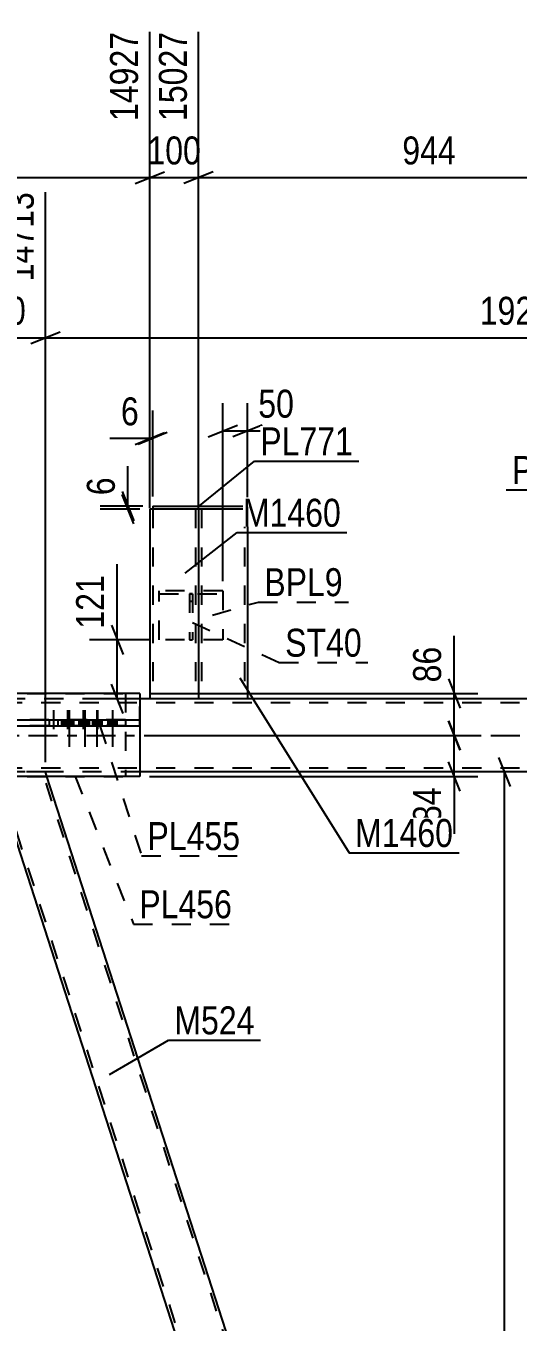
# Model space of a CAD drawing. Header units: millimetres. Extents: x 0 to 1189, y 0 to 841.
# Drawn here: x 888.6 to 939, y 549.9 to 682.7 of the extents above; entities that cross this region are included whole.
import ezdxf

# ---------------------------------------------------------------- set-up
doc = ezdxf.new("R2010")
doc.units = ezdxf.units.MM
doc.linetypes.add('DXK_LINE_DOT2', pattern=[3.9198, 1.9599, -1.9599])
doc.linetypes.add('DXK_LINE_DOT3', pattern=[5.9187, 2.979, -0.9799, 0.9799, -0.9799])
doc.styles.add('Arial Narrow', font='ARIALN.TTF', dxfattribs={"height": 0.2})

# ---------------------------------------------------------------- blocks, each defined once
blk = doc.blocks.new('Part-570348649-6223 - 6197')
at = {"color": 2, "linetype": 'Continuous'}
for p, q in [((900.23, 614.29), (871.51, 614.29)), ((871.51, 614.29), (871.51, 611.58)), ((900.23, 614.29), (900.23, 611.58)), ((871.51, 605.79), (871.51, 610.98)), ((900.23, 610.98), (900.23, 605.79)), ((900.23, 605.79), (871.51, 605.79))]:
    blk.add_line(p, q, dxfattribs=at)
at = {"color": 7, "linetype": 'DXK_LINE_DOT2'}
for p, q in [((871.51, 614.29), (871.51, 610.98)), ((900.23, 610.98), (900.23, 614.29)), ((871.51, 610.98), (871.51, 611.58)), ((900.23, 610.98), (900.23, 611.58))]:
    blk.add_line(p, q, dxfattribs=at)
blk = doc.blocks.new('Part-570348649-6317 - 6197')
at = {"color": 7, "linetype": 'DXK_LINE_DOT2'}
for p, q in [((900.23, 613.74), (871.51, 613.74)), ((1068.48, 613.34), (154.91, 613.34)), ((1068.48, 606.64), (154.91, 606.64)), ((900.23, 606.24), (871.51, 606.24))]:
    blk.add_line(p, q, dxfattribs=at)
at = {"color": 2, "linetype": 'Continuous'}
for p, q in [((977.27, 613.74), (900.23, 613.74)), ((977.27, 606.24), (900.23, 606.24))]:
    blk.add_line(p, q, dxfattribs=at)
at = {"color": 7, "linetype": 'DXK_LINE_DOT3'}
blk.add_line((154.91, 609.99), (1068.48, 609.99), dxfattribs=at)
blk = doc.blocks.new('Part-570348649-6261 - 6197')
at = {"color": 7, "linetype": 'DXK_LINE_DOT2'}
for p, q in [((898.74, 611.58), (873.01, 611.58)), ((873.01, 611.58), (873.01, 610.98)), ((898.74, 610.98), (873.01, 610.98)), ((879.49, 611.58), (879.49, 610.98)), ((892.25, 610.98), (892.25, 611.58)), ((898.74, 611.58), (898.74, 610.98))]:
    blk.add_line(p, q, dxfattribs=at)
blk = doc.blocks.new('Part-570348649-6327 - 6197')
at = {"color": 7, "linetype": 'DXK_LINE_DOT2'}
for p, q in [((890.56, 606.24), (888.05, 606.24)), ((937.02, 461.51), (890.25, 606.24)), ((890.71, 605.79), (890.56, 606.24)), ((933.99, 456.57), (886.8, 602.6))]:
    blk.add_line(p, q, dxfattribs=at)
at = {"color": 2, "linetype": 'Continuous'}
for p, q in [((937.18, 461.98), (890.71, 605.79)), ((933.51, 457.07), (886.64, 602.13))]:
    blk.add_line(p, q, dxfattribs=at)
blk = doc.blocks.new('Part-570348649-6533 - 6197')
at = {"color": 2, "linetype": 'Continuous'}
for p, q in [((906.24, 633.17), (906.24, 613.74)), ((911.24, 633.17), (906.33, 633.17)), ((911.24, 633.17), (911.24, 613.74))]:
    blk.add_line(p, q, dxfattribs=at)
at = {"color": 7, "linetype": 'DXK_LINE_DOT2'}
for p, q in [((906.29, 633.17), (906.24, 633.17)), ((906.24, 633.17), (906.29, 633.17)), ((906.33, 633.17), (906.29, 633.17)), ((906.29, 633.17), (906.33, 633.17)), ((906.54, 633.17), (906.54, 613.74)), ((910.92, 633.17), (910.94, 633.17)), ((910.94, 633.17), (910.94, 613.74)), ((911.24, 613.74), (906.24, 613.74))]:
    blk.add_line(p, q, dxfattribs=at)
blk = doc.blocks.new('Part-570348649-6538 - 6197')
at = {"color": 2, "linetype": 'Continuous'}
for p, q in [((901.54, 633.47), (901.54, 633.17)), ((901.54, 633.47), (910.94, 633.47)), ((910.94, 633.17), (910.94, 633.47)), ((906.33, 633.17), (906.15, 633.17))]:
    blk.add_line(p, q, dxfattribs=at)
at = {"color": 7, "linetype": 'DXK_LINE_DOT2'}
for p, q in [((901.54, 633.47), (910.94, 633.47)), ((906.15, 633.17), (901.54, 633.17)), ((910.94, 633.17), (901.54, 633.17)), ((910.94, 633.17), (906.33, 633.17))]:
    blk.add_line(p, q, dxfattribs=at)
blk = doc.blocks.new('Part-570348649-6562 - 6197')
at = {"color": 7, "linetype": 'DXK_LINE_DOT2'}
for p, q in [((905.32, 624.49), (905.62, 624.49)), ((905.32, 624.49), (905.32, 619.79)), ((905.62, 624.49), (905.32, 624.49)), ((905.62, 624.49), (905.62, 619.79)), ((905.32, 623.74), (905.62, 623.74)), ((905.32, 619.79), (905.62, 619.79))]:
    blk.add_line(p, q, dxfattribs=at)
blk = doc.blocks.new('Part-570348649-6600 - 6197')
at = {"color": 2, "linetype": 'Continuous'}
for p, q in [((871.51, 611.58), (900.23, 611.58)), ((871.51, 611.58), (871.51, 610.98)), ((871.51, 610.98), (900.23, 610.98)), ((877.49, 610.98), (877.49, 611.58)), ((894.24, 611.58), (894.24, 610.98)), ((900.23, 611.58), (900.23, 610.98))]:
    blk.add_line(p, q, dxfattribs=at)
blk = doc.blocks.new('Bolt-570348649-6678 - 6197')
at = {"color": 1, "linetype": 'DXK_LINE_DOT2'}
for p, q in [((891.38, 612.58), (891.38, 608.83)), ((892.83, 612.58), (892.83, 608.83)), ((894.43, 612.58), (894.43, 608.83)), ((895.89, 612.58), (895.89, 608.83)), ((890.93, 611.58), (890.93, 610.98)), ((891.83, 611.58), (891.83, 610.98)), ((892.38, 611.58), (892.38, 610.98)), ((893.28, 611.58), (893.28, 610.98)), ((893.98, 611.58), (893.98, 610.98)), ((894.88, 611.58), (894.88, 610.98)), ((895.44, 611.58), (895.44, 610.98)), ((896.34, 611.58), (896.34, 610.98))]:
    blk.add_line(p, q, dxfattribs=at)
blk = doc.blocks.new('Bolt-570348649-6696 - 6197')
at = {"linetype": 'Continuous'}
for points in [[(892.54, 610.98), (893.44, 610.98), (893.44, 611.58), (892.54, 611.58)], [(894.14, 610.98), (895.04, 610.98), (895.04, 611.58), (894.14, 611.58)], [(895.36, 610.98), (896.26, 610.98), (896.26, 611.58), (895.36, 611.58)], [(896.96, 610.98), (897.86, 610.98), (897.86, 611.58), (896.96, 611.58)]]:
    blk.add_hatch(color=1, dxfattribs=at).paths.add_polyline_path(points)
at = {"color": 1, "linetype": 'Continuous'}
for p, q in [((892.99, 612.58), (892.99, 608.83)), ((894.59, 612.58), (894.59, 608.83)), ((895.81, 612.58), (895.81, 608.83)), ((897.41, 612.58), (897.41, 608.83)), ((892.54, 611.58), (892.54, 610.98)), ((893.44, 611.58), (893.44, 610.98)), ((894.14, 611.58), (894.14, 610.98)), ((895.04, 611.58), (895.04, 610.98)), ((895.36, 611.58), (895.36, 610.98)), ((896.26, 611.58), (896.26, 610.98)), ((896.96, 611.58), (896.96, 610.98)), ((897.86, 611.58), (897.86, 610.98))]:
    blk.add_line(p, q, dxfattribs=at)
blk = doc.blocks.new('Part-570348649-6777 - 6197')
at = {"color": 7, "linetype": 'DXK_LINE_DOT2'}
for p, q in [((873.01, 614.29), (873.01, 605.79)), ((873.01, 614.29), (898.74, 614.29)), ((898.74, 614.29), (898.74, 605.79)), ((873.01, 605.79), (898.74, 605.79))]:
    blk.add_line(p, q, dxfattribs=at)
blk = doc.blocks.new('Part-570348649-6974 - 6197')
at = {"color": 7, "linetype": 'DXK_LINE_DOT2'}
for p, q in [((908.72, 624.79), (902.22, 624.79)), ((902.22, 619.79), (902.22, 624.79)), ((908.72, 624.79), (902.22, 624.79)), ((902.22, 624.49), (908.72, 624.49)), ((902.22, 624.49), (908.72, 624.49)), ((908.72, 624.79), (908.72, 619.79)), ((908.72, 619.79), (902.22, 619.79))]:
    blk.add_line(p, q, dxfattribs=at)
blk = doc.blocks.new('Part-570348649-12916 - 6197')
at = {"color": 2, "linetype": 'Continuous'}
for p, q in [((906.15, 633.17), (901.24, 633.17)), ((901.24, 633.17), (901.24, 613.74)), ((906.24, 633.17), (906.24, 613.74))]:
    blk.add_line(p, q, dxfattribs=at)
at = {"color": 7, "linetype": 'DXK_LINE_DOT2'}
for p, q in [((901.54, 633.17), (901.54, 613.74)), ((905.92, 633.17), (905.94, 633.17)), ((905.94, 633.17), (905.94, 613.74)), ((906.19, 633.17), (906.15, 633.17)), ((906.19, 633.17), (906.15, 633.17)), ((906.24, 633.17), (906.19, 633.17)), ((906.19, 633.17), (906.24, 633.17)), ((906.24, 613.74), (901.24, 613.74))]:
    blk.add_line(p, q, dxfattribs=at)
blk = doc.blocks.new('StraightDimension-570348649-39394 - 6197')
at = {"color": 7, "linetype": 'Continuous'}
for p, q in [((901.24, 633.26), (901.24, 682.06)), ((906.24, 633.26), (906.24, 682.06)), ((899.74, 666.52), (902.74, 667.72)), ((901.24, 667.12), (906.24, 667.12)), ((907.74, 667.72), (904.74, 666.52))]:
    blk.add_line(p, q, dxfattribs=at)
at = {"color": 0}
blk.add_wipeout([(907.08, 667.87), (907.08, 672.07), (900.4, 672.07), (900.4, 667.87)], dxfattribs=at)
at = {"color": 3, "style": 'Arial Narrow'}
blk.add_text('100', height=2.863, dxfattribs=at).set_placement((901, 668.47))
at = {"color": 0, "linetype": 'Continuous'}
blk.add_wipeout([(905.64, 682.66), (901.44, 682.66), (901.44, 672.32), (905.64, 672.32)], dxfattribs=at)
at = {"color": 3, "linetype": 'Continuous', "style": 'Arial Narrow'}
blk.add_text('15027', height=2.863, rotation=90.0002, dxfattribs=at).set_placement((905.04, 672.92))
blk = doc.blocks.new('StraightDimension-570348649-38585 - 6197')
at = {"color": 7, "linetype": 'Continuous'}
for p, q in [((890.56, 607.24), (890.56, 665.64)), ((881.07, 607.24), (881.07, 661.14)), ((879.57, 650.1), (882.57, 651.3)), ((881.07, 650.7), (890.56, 650.7)), ((892.06, 651.3), (889.06, 650.1))]:
    blk.add_line(p, q, dxfattribs=at)
at = {"color": 0}
blk.add_wipeout([(889.16, 651.45), (889.16, 655.65), (882.47, 655.65), (882.47, 651.45)], dxfattribs=at)
at = {"color": 3, "style": 'Arial Narrow'}
blk.add_text('190', height=2.863, dxfattribs=at).set_placement((883.07, 652.05))
at = {"color": 0, "linetype": 'Continuous'}
blk.add_wipeout([(889.96, 666.24), (885.76, 666.24), (885.76, 655.9), (889.96, 655.9)], dxfattribs=at)
at = {"color": 3, "linetype": 'Continuous', "style": 'Arial Narrow'}
blk.add_text('14713', height=2.863, rotation=90.0002, dxfattribs=at).set_placement((889.36, 656.5))
blk = doc.blocks.new('StraightDimension-570348649-39958 - 6197')
at = {"color": 7, "linetype": 'Continuous'}
for p, q in [((901.24, 634.17), (901.24, 643.25)), ((901.54, 634.47), (901.54, 643.25)), ((901.24, 640.4), (897.16, 640.4)), ((901.24, 640.4), (897.16, 640.4)), ((899.74, 639.8), (902.74, 641)), ((903.04, 641), (900.04, 639.8)), ((901.24, 640.4), (901.54, 640.4))]:
    blk.add_line(p, q, dxfattribs=at)
at = {"color": 0}
blk.add_wipeout([(900.71, 641.15), (900.71, 645.35), (897.69, 645.35), (897.69, 641.15)], dxfattribs=at)
at = {"color": 3, "style": 'Arial Narrow'}
blk.add_text('6', height=2.86, dxfattribs=at).set_placement((898.29, 641.75))
blk = doc.blocks.new('StraightDimension-570348649-49356 - 6197')
at = {"color": 7, "linetype": 'Continuous'}
for p, q in [((931.83, 611.49), (933.03, 608.49)), ((901.23, 609.99), (934.83, 609.99)), ((932.43, 605.79), (932.43, 609.99)), ((933.03, 604.29), (931.83, 607.29)), ((901.23, 605.79), (934.83, 605.79)), ((932.43, 605.79), (932.43, 599.89)), ((932.43, 605.79), (932.43, 599.89))]:
    blk.add_line(p, q, dxfattribs=at)
at = {"color": 0}
blk.add_wipeout([(931.68, 605.27), (927.48, 605.27), (927.48, 600.41), (931.68, 600.41)], dxfattribs=at)
at = {"color": 3, "style": 'Arial Narrow'}
blk.add_text('84', height=2.863, rotation=90.0002, dxfattribs=at).set_placement((931.08, 601.01))
blk = doc.blocks.new('StraightDimension-570348649-38584 - 6197')
at = {"color": 7, "linetype": 'Continuous'}
for p, q in [((890.56, 607.24), (890.56, 665.64)), ((986.83, 607.24), (986.83, 661.14)), ((892.06, 651.3), (889.06, 650.1)), ((890.56, 650.7), (986.83, 650.7)), ((985.33, 650.1), (988.33, 651.3))]:
    blk.add_line(p, q, dxfattribs=at)
at = {"color": 0}
blk.add_wipeout([(942.95, 651.45), (942.95, 655.65), (934.44, 655.65), (934.44, 651.45)], dxfattribs=at)
at = {"color": 3, "style": 'Arial Narrow'}
blk.add_text('1925', height=2.863, dxfattribs=at).set_placement((935.04, 652.05))
at = {"color": 0, "linetype": 'Continuous'}
blk.add_wipeout([(986.23, 661.74), (982.03, 661.74), (982.03, 651.4), (986.23, 651.4)], dxfattribs=at)
at = {"color": 3, "linetype": 'Continuous', "style": 'Arial Narrow'}
blk.add_text('16638', height=2.863, rotation=90.0002, dxfattribs=at).set_placement((985.63, 652))
blk = doc.blocks.new('StraightDimension-570348649-39393 - 6197')
at = {"color": 7, "linetype": 'Continuous'}
for p, q in [((906.24, 633.26), (906.24, 682.06)), ((953.46, 633.26), (953.46, 677.56)), ((907.74, 667.72), (904.74, 666.52)), ((906.24, 667.12), (953.46, 667.12)), ((951.96, 666.52), (954.96, 667.72))]:
    blk.add_line(p, q, dxfattribs=at)
at = {"color": 0}
blk.add_wipeout([(933.19, 667.87), (933.19, 672.07), (926.51, 672.07), (926.51, 667.87)], dxfattribs=at)
at = {"color": 3, "style": 'Arial Narrow'}
blk.add_text('944', height=2.863, dxfattribs=at).set_placement((927.11, 668.47))
at = {"color": 0, "linetype": 'Continuous'}
blk.add_wipeout([(952.86, 678.16), (948.66, 678.16), (948.66, 667.82), (952.86, 667.82)], dxfattribs=at)
at = {"color": 3, "linetype": 'Continuous', "style": 'Arial Narrow'}
blk.add_text('15971', height=2.863, rotation=90.0002, dxfattribs=at).set_placement((952.26, 668.42))
blk = doc.blocks.new('StraightDimension-570348649-39395 - 6197')
at = {"color": 7, "linetype": 'Continuous'}
for p, q in [((854.08, 633.27), (854.08, 682.06)), ((901.24, 633.26), (901.24, 682.06)), ((855.58, 667.72), (852.58, 666.52)), ((854.08, 667.12), (901.24, 667.12)), ((899.74, 666.52), (902.74, 667.72))]:
    blk.add_line(p, q, dxfattribs=at)
at = {"color": 0}
blk.add_wipeout([(881, 667.87), (881, 672.07), (874.32, 672.07), (874.32, 667.87)], dxfattribs=at)
at = {"color": 3, "style": 'Arial Narrow'}
blk.add_text('943', height=2.863, dxfattribs=at).set_placement((874.92, 668.47))
at = {"color": 0, "linetype": 'Continuous'}
blk.add_wipeout([(900.64, 682.66), (896.44, 682.66), (896.44, 672.32), (900.64, 672.32)], dxfattribs=at)
at = {"color": 3, "linetype": 'Continuous', "style": 'Arial Narrow'}
blk.add_text('14927', height=2.863, rotation=90.0002, dxfattribs=at).set_placement((900.04, 672.92))
blk = doc.blocks.new('StraightDimension-570348649-39946 - 6197')
at = {"color": 7, "linetype": 'Continuous'}
for p, q in [((899.01, 633.47), (899.01, 637.55)), ((899.01, 633.47), (899.01, 637.55)), ((898.41, 634.97), (899.61, 631.97)), ((899.61, 631.67), (898.41, 634.67)), ((900.54, 633.47), (896.16, 633.47)), ((899.01, 633.17), (899.01, 633.47)), ((900.24, 633.17), (896.16, 633.17))]:
    blk.add_line(p, q, dxfattribs=at)
at = {"color": 0}
blk.add_wipeout([(898.26, 637.02), (894.06, 637.02), (894.06, 633.99), (898.26, 633.99)], dxfattribs=at)
at = {"color": 3, "style": 'Arial Narrow'}
blk.add_text('6', height=2.86, rotation=90.0002, dxfattribs=at).set_placement((897.66, 634.59))
blk = doc.blocks.new('StraightDimension-570348649-39970 - 6197')
at = {"color": 7, "linetype": 'Continuous'}
for p, q in [((908.74, 625.79), (908.74, 644.03)), ((911.24, 634.17), (911.24, 644.03)), ((907.24, 640.58), (910.24, 641.78)), ((912.74, 641.78), (909.74, 640.58)), ((908.74, 641.18), (911.24, 641.18)), ((911.24, 641.18), (917.15, 641.18)), ((911.24, 641.18), (917.15, 641.18))]:
    blk.add_line(p, q, dxfattribs=at)
at = {"color": 0}
blk.add_wipeout([(916.62, 641.93), (916.62, 646.13), (911.76, 646.13), (911.76, 641.93)], dxfattribs=at)
at = {"color": 3, "style": 'Arial Narrow'}
blk.add_text('50', height=2.863, dxfattribs=at).set_placement((912.36, 642.53))
blk = doc.blocks.new('StraightDimension-570348649-49355 - 6197')
at = {"color": 7, "linetype": 'Continuous'}
for p, q in [((932.43, 614.29), (932.43, 620.2)), ((932.43, 614.29), (932.43, 620.2)), ((931.83, 615.79), (933.03, 612.79)), ((901.23, 614.29), (934.83, 614.29)), ((932.43, 609.99), (932.43, 614.29)), ((933.03, 608.49), (931.83, 611.49)), ((901.23, 609.99), (934.83, 609.99))]:
    blk.add_line(p, q, dxfattribs=at)
at = {"color": 0}
blk.add_wipeout([(931.68, 619.68), (927.48, 619.68), (927.48, 614.82), (931.68, 614.82)], dxfattribs=at)
at = {"color": 3, "style": 'Arial Narrow'}
blk.add_text('86', height=2.863, rotation=90.0002, dxfattribs=at).set_placement((931.08, 615.42))
blk = doc.blocks.new('StraightDimension-570348649-54950 - 6197')
at = {"color": 7, "linetype": 'Continuous'}
for p, q in [((938.19, 604.74), (936.99, 607.74)), ((959.19, 606.24), (934.74, 606.24)), ((937.59, 456.57), (937.59, 606.24))]:
    blk.add_line(p, q, dxfattribs=at)
blk = doc.blocks.new('StraightDimension-570348649-67940 - 6197')
at = {"color": 7, "linetype": 'Continuous'}
for p, q in [((897.91, 619.79), (897.91, 627.53)), ((897.91, 619.79), (897.91, 627.53)), ((897.31, 621.29), (898.51, 618.29)), ((901.22, 619.79), (895.06, 619.79)), ((897.91, 613.74), (897.91, 619.79)), ((898.51, 612.24), (897.31, 615.24)), ((905.24, 613.74), (895.06, 613.74))]:
    blk.add_line(p, q, dxfattribs=at)
at = {"color": 0}
blk.add_wipeout([(897.16, 627), (892.96, 627), (892.96, 620.32), (897.16, 620.32)], dxfattribs=at)
at = {"color": 3, "style": 'Arial Narrow'}
blk.add_text('121', height=2.863, rotation=90.0002, dxfattribs=at).set_placement((896.56, 620.92))
blk = doc.blocks.new('Mark-570348649-27852 - 6197')
at = {"color": 0}
blk.add_wipeout([(920.83, 631.36), (920.83, 634.36), (910.78, 634.36), (910.78, 631.36)], dxfattribs=at)
blk.add_wipeout([(920.83, 631.36), (920.83, 634.36), (910.78, 634.36), (910.78, 631.36)], dxfattribs=at)
at = {"color": 30, "linetype": 'Continuous'}
for p, q in [((904.88, 626.6), (910.18, 630.76)), ((910.18, 630.76), (921.43, 630.76))]:
    blk.add_line(p, q, dxfattribs=at)
at = {"color": 3, "style": 'Arial Narrow'}
blk.add_text('M1460', height=2.863, dxfattribs=at).set_placement((910.78, 631.36))
blk = doc.blocks.new('Mark-570348649-27756 - 6197')
at = {"color": 0}
blk.add_wipeout([(932.32, 598.56), (932.32, 601.56), (922.27, 601.56), (922.27, 598.56)], dxfattribs=at)
blk.add_wipeout([(932.32, 598.56), (932.32, 601.56), (922.27, 601.56), (922.27, 598.56)], dxfattribs=at)
at = {"color": 30, "linetype": 'Continuous'}
for p, q in [((910.47, 615.87), (921.67, 597.96)), ((921.67, 597.96), (932.92, 597.96))]:
    blk.add_line(p, q, dxfattribs=at)
at = {"color": 3, "style": 'Arial Narrow'}
blk.add_text('M1460', height=2.863, dxfattribs=at).set_placement((922.27, 598.56))
blk = doc.blocks.new('Mark-570348649-39316 - 6197')
at = {"color": 0}
blk.add_wipeout([(910.51, 598.24), (910.51, 601.24), (901.01, 601.24), (901.01, 598.24)], dxfattribs=at)
blk.add_wipeout([(910.51, 598.24), (910.51, 601.24), (901.01, 601.24), (901.01, 598.24)], dxfattribs=at)
at = {"color": 30, "linetype": 'DXK_LINE_DOT2'}
for p, q in [((896.14, 610.98), (900.41, 597.64)), ((900.41, 597.64), (911.11, 597.64))]:
    blk.add_line(p, q, dxfattribs=at)
at = {"color": 3, "style": 'Arial Narrow'}
blk.add_text('PL455', height=2.863, dxfattribs=at).set_placement((901.01, 598.24))
blk = doc.blocks.new('Mark-570348649-27405 - 6197')
at = {"color": 0}
blk.add_wipeout([(911.99, 579.37), (911.99, 582.37), (903.76, 582.37), (903.76, 579.37)], dxfattribs=at)
blk.add_wipeout([(911.99, 579.37), (911.99, 582.37), (903.76, 582.37), (903.76, 579.37)], dxfattribs=at)
at = {"color": 30, "linetype": 'Continuous'}
for p, q in [((897.1, 575.27), (903.16, 578.77)), ((903.16, 578.77), (912.59, 578.77))]:
    blk.add_line(p, q, dxfattribs=at)
at = {"color": 3, "style": 'Arial Narrow'}
blk.add_text('M524', height=2.863, dxfattribs=at).set_placement((903.76, 579.37))
blk = doc.blocks.new('Mark-570348649-27822 - 6197')
at = {"color": 0}
blk.add_wipeout([(947.84, 635.74), (947.84, 638.74), (938.34, 638.74), (938.34, 635.74)], dxfattribs=at)
blk.add_wipeout([(947.84, 635.74), (947.84, 638.74), (938.34, 638.74), (938.34, 635.74)], dxfattribs=at)
at = {"color": 30, "linetype": 'Continuous'}
for p in [(937.74, 635.14), (950.97, 632.73)]:
    blk.add_line(p, (948.44, 635.14), dxfattribs=at)
at = {"color": 3, "style": 'Arial Narrow'}
blk.add_text('PL580', height=2.863, dxfattribs=at).set_placement((938.34, 635.74))
blk = doc.blocks.new('Mark-570348649-27768 - 6197')
at = {"color": 0}
blk.add_wipeout([(922.97, 618.05), (922.97, 621.05), (915.11, 621.05), (915.11, 618.05)], dxfattribs=at)
blk.add_wipeout([(922.97, 618.05), (922.97, 621.05), (915.11, 621.05), (915.11, 618.05)], dxfattribs=at)
at = {"color": 30, "linetype": 'DXK_LINE_DOT2'}
for p, q in [((905.62, 621.56), (914.51, 617.45)), ((914.51, 617.45), (923.57, 617.45))]:
    blk.add_line(p, q, dxfattribs=at)
at = {"color": 3, "style": 'Arial Narrow'}
blk.add_text('ST40', height=2.863, dxfattribs=at).set_placement((915.11, 618.05))
blk = doc.blocks.new('Mark-570348649-27759 - 6197')
at = {"color": 0}
blk.add_wipeout([(922.07, 638.67), (922.07, 641.67), (912.56, 641.67), (912.56, 638.67)], dxfattribs=at)
blk.add_wipeout([(922.07, 638.67), (922.07, 641.67), (912.56, 641.67), (912.56, 638.67)], dxfattribs=at)
at = {"color": 30, "linetype": 'Continuous'}
for p, q in [((906.16, 633.37), (911.96, 638.07)), ((911.96, 638.07), (922.67, 638.07))]:
    blk.add_line(p, q, dxfattribs=at)
at = {"color": 3, "style": 'Arial Narrow'}
blk.add_text('PL771', height=2.863, dxfattribs=at).set_placement((912.56, 638.67))
blk = doc.blocks.new('Mark-570348649-27837 - 6197')
at = {"color": 0}
blk.add_wipeout([(921.01, 624.25), (921.01, 627.25), (912.97, 627.25), (912.97, 624.25)], dxfattribs=at)
blk.add_wipeout([(921.01, 624.25), (921.01, 627.25), (912.97, 627.25), (912.97, 624.25)], dxfattribs=at)
at = {"color": 30, "linetype": 'DXK_LINE_DOT2'}
for p, q in [((907.65, 622.31), (912.37, 623.65)), ((912.37, 623.65), (921.61, 623.65))]:
    blk.add_line(p, q, dxfattribs=at)
at = {"color": 3, "style": 'Arial Narrow'}
blk.add_text('BPL9', height=2.863, dxfattribs=at).set_placement((912.97, 624.25))
blk = doc.blocks.new('Mark-570348649-39337 - 6197')
at = {"color": 0}
blk.add_wipeout([(909.68, 591.26), (909.68, 594.26), (900.17, 594.26), (900.17, 591.26)], dxfattribs=at)
blk.add_wipeout([(909.68, 591.26), (909.68, 594.26), (900.17, 594.26), (900.17, 591.26)], dxfattribs=at)
at = {"color": 30, "linetype": 'DXK_LINE_DOT2'}
for p, q in [((893.6, 605.79), (899.57, 590.66)), ((899.57, 590.66), (910.28, 590.66))]:
    blk.add_line(p, q, dxfattribs=at)
at = {"color": 3, "style": 'Arial Narrow'}
blk.add_text('PL456', height=2.863, dxfattribs=at).set_placement((900.17, 591.26))

msp = doc.modelspace()

# ---------------------------------------------------------------- block references
for name in ['Part-570348649-6538 - 6197', 'Part-570348649-12916 - 6197', 'Part-570348649-6533 - 6197', 'Part-570348649-6974 - 6197', 'Part-570348649-6562 - 6197', 'Part-570348649-6317 - 6197', 'Part-570348649-6223 - 6197', 'Part-570348649-6777 - 6197', 'Bolt-570348649-6678 - 6197', 'Bolt-570348649-6696 - 6197', 'Part-570348649-6600 - 6197', 'Part-570348649-6261 - 6197', 'Part-570348649-6327 - 6197']:
    msp.add_blockref(name, (0, 0))

# ---------------------------------------------------------------- next in the draw order: block references
for name in ['StraightDimension-570348649-39394 - 6197', 'StraightDimension-570348649-38585 - 6197', 'StraightDimension-570348649-49356 - 6197', 'Mark-570348649-27405 - 6197']:
    msp.add_blockref(name, (0, 0))

# ---------------------------------------------------------------- next in the draw order: block references
msp.add_blockref('StraightDimension-570348649-39958 - 6197', (0, 0))

# ---------------------------------------------------------------- next in the draw order: block references
msp.add_blockref('StraightDimension-570348649-38584 - 6197', (0, 0))

# ---------------------------------------------------------------- next in the draw order: block references
for name in ['StraightDimension-570348649-39395 - 6197', 'StraightDimension-570348649-39393 - 6197', 'StraightDimension-570348649-49355 - 6197', 'StraightDimension-570348649-54950 - 6197']:
    msp.add_blockref(name, (0, 0))

# ---------------------------------------------------------------- next in the draw order: block references
for name in ['StraightDimension-570348649-39970 - 6197', 'Mark-570348649-27822 - 6197', 'StraightDimension-570348649-39946 - 6197', 'StraightDimension-570348649-67940 - 6197', 'Mark-570348649-27756 - 6197']:
    msp.add_blockref(name, (0, 0))

# ---------------------------------------------------------------- next in the draw order: block references
for name in ['Mark-570348649-27852 - 6197', 'Mark-570348649-27768 - 6197', 'Mark-570348649-39316 - 6197']:
    msp.add_blockref(name, (0, 0))

# ---------------------------------------------------------------- next in the draw order: block references
for name in ['Mark-570348649-27759 - 6197', 'Mark-570348649-27837 - 6197', 'Mark-570348649-39337 - 6197']:
    msp.add_blockref(name, (0, 0))

doc.saveas('drawing.dxf')
